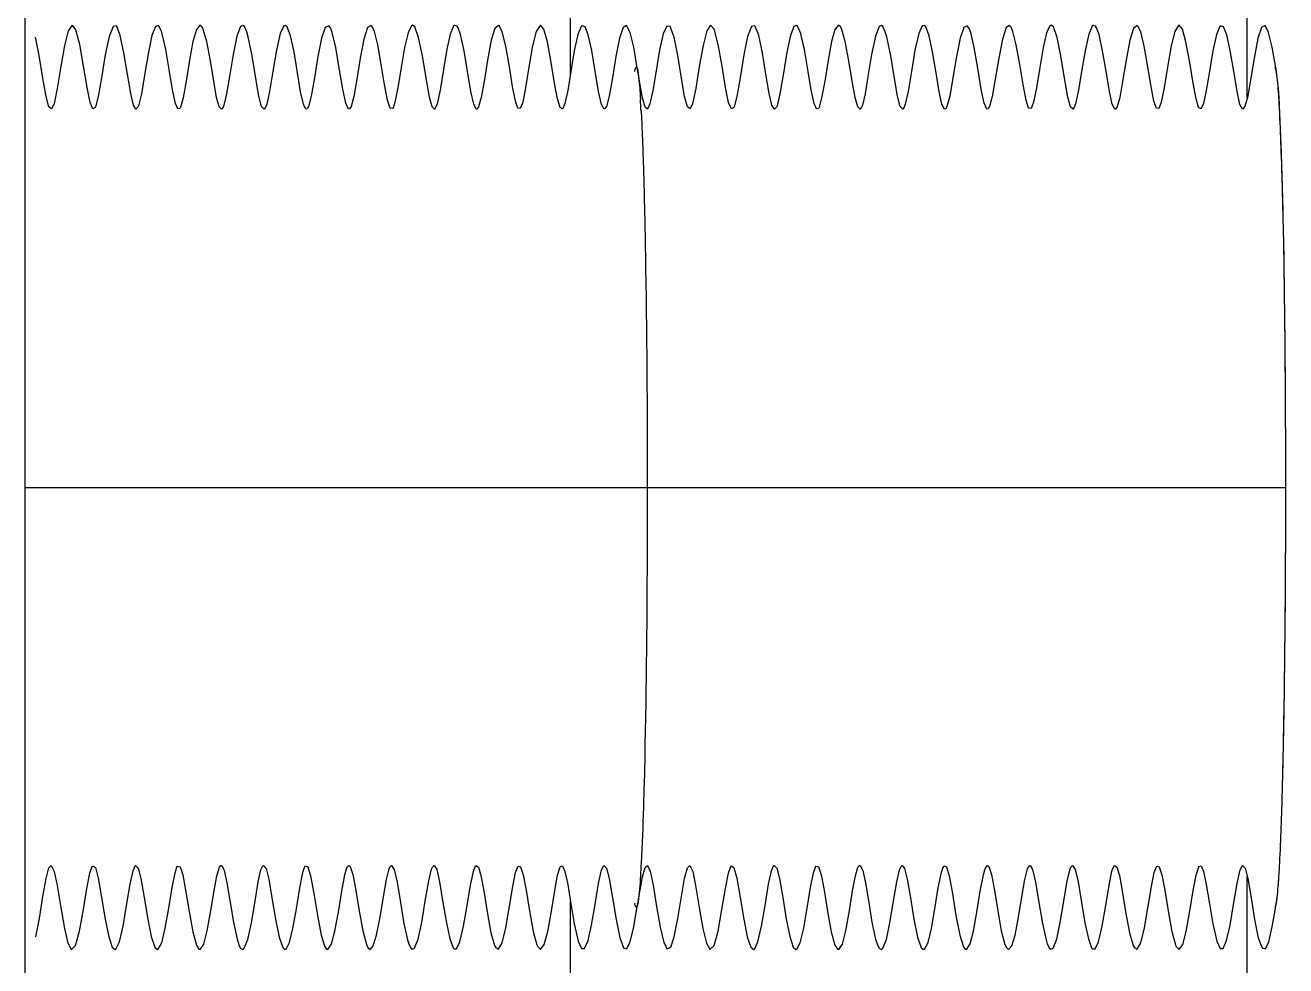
# Model space of a CAD drawing. Header units: millimetres. Extents: x 32496 to 166256, y 3504 to 23939.
# Drawn here: x 46400.2 to 46475.2, y 21593.4 to 21649.4 of the extents above; entities that cross this region are included whole.
import ezdxf

# ---------------------------------------------------------------- set-up
doc = ezdxf.new("R2010")
doc.units = ezdxf.units.MM
doc.layers.add('变压器模型_1__0', color=7, linetype='Continuous')

msp = doc.modelspace()

# ---------------------------------------------------------------- linework, layer by layer
at = {"layer": '变压器模型_1__0', "color": 6, "linetype": 'Continuous'}
for p, q in [((46400.22, 21564.388), (46400.22, 21679.388)), ((46432.64, 21664.888), (46432.64, 21646.397)), ((46472.922, 21645.073), (46472.922, 21654.082)), ((46405.443, 21649.316), (46405.209, 21648.714)), ((46405.624, 21649.351), (46405.443, 21649.316)), ((46407.966, 21649.306), (46407.757, 21648.772)), ((46408.12, 21649.375), (46407.966, 21649.306)), ((46410.407, 21649.133), (46410.202, 21648.409)), ((46413.031, 21649.305), (46412.81, 21648.729)), ((46413.174, 21649.379), (46413.031, 21649.305)), ((46413.262, 21649.306), (46413.174, 21649.379)), ((46413.401, 21649.001), (46413.262, 21649.306)), ((46413.489, 21648.701), (46413.401, 21649.001)), ((46415.805, 21649.289), (46415.714, 21649.376)), ((46418.484, 21648.947), (46418.376, 21649.223)), ((46420.589, 21649.243), (46420.366, 21648.561)), ((46420.992, 21649.02), (46420.881, 21649.272)), ((46423.4, 21649.291), (46423.265, 21649.384)), ((46426.115, 21648.836), (46425.968, 21649.234)), ((46426.328, 21647.872), (46426.115, 21648.836)), ((46428.162, 21649.194), (46427.947, 21648.488)), ((46428.596, 21649), (46428.432, 21649.335)), ((46428.809, 21648.138), (46428.596, 21649)), ((46431.072, 21649.151), (46430.881, 21649.383)), ((46431.288, 21648.397), (46431.072, 21649.151)), ((46433.323, 21649.343), (46433.099, 21648.835)), ((46433.528, 21649.297), (46433.323, 21649.343)), ((46433.716, 21648.823), (46433.528, 21649.297)), ((46436.001, 21649.361), (46435.787, 21649.25)), ((46436.207, 21648.961), (46436.001, 21649.361)), ((46438.382, 21649.339), (46438.172, 21648.865)), ((46438.589, 21649.302), (46438.382, 21649.339)), ((46438.82, 21648.675), (46438.589, 21649.302)), ((46443.43, 21649.316), (46443.196, 21648.714)), ((46443.611, 21649.351), (46443.43, 21649.316)), ((46445.953, 21649.306), (46445.744, 21648.772)), ((46446.107, 21649.375), (46445.953, 21649.306)), ((46448.394, 21649.133), (46448.189, 21648.409)), ((46451.018, 21649.305), (46450.797, 21648.729)), ((46451.161, 21649.379), (46451.018, 21649.305)), ((46451.249, 21649.306), (46451.161, 21649.379)), ((46451.388, 21649.001), (46451.249, 21649.306)), ((46451.476, 21648.701), (46451.388, 21649.001)), ((46453.792, 21649.289), (46453.701, 21649.376)), ((46456.471, 21648.947), (46456.363, 21649.223)), ((46458.576, 21649.243), (46458.353, 21648.561)), ((46458.979, 21649.02), (46458.868, 21649.272)), ((46461.387, 21649.291), (46461.252, 21649.384)), ((46464.102, 21648.836), (46463.955, 21649.234)), ((46464.315, 21647.872), (46464.102, 21648.836)), ((46466.149, 21649.194), (46465.934, 21648.488)), ((46466.583, 21649), (46466.419, 21649.335)), ((46466.796, 21648.138), (46466.583, 21649)), ((46469.059, 21649.151), (46468.867, 21649.383)), ((46469.275, 21648.397), (46469.059, 21649.151)), ((46471.31, 21649.343), (46471.086, 21648.835)), ((46471.515, 21649.297), (46471.31, 21649.343)), ((46471.703, 21648.823), (46471.515, 21649.297)), ((46474.194, 21648.961), (46473.988, 21649.361)), ((46421.772, 21644.926), (46421.594, 21645.865)), ((46459.759, 21644.926), (46459.581, 21645.865)), ((46402.123, 21645.617), (46401.933, 21644.715)), ((46404.078, 21644.79), (46403.897, 21645.686)), ((46409.16, 21644.731), (46408.986, 21645.547)), ((46437.558, 21645.505), (46437.386, 21644.709)), ((46440.11, 21645.617), (46439.92, 21644.715)), ((46442.065, 21644.79), (46441.884, 21645.686)), ((46447.147, 21644.731), (46446.973, 21645.547)), ((46412.037, 21644.631), (46411.987, 21644.501)), ((46414.588, 21644.69), (46414.523, 21644.512)), ((46417.069, 21644.541), (46416.997, 21644.414)), ((46419.608, 21644.555), (46419.521, 21644.407)), ((46422.218, 21644.809), (46422.126, 21644.522)), ((46424.725, 21644.715), (46424.618, 21644.447)), ((46427.196, 21644.533), (46427.088, 21644.388)), ((46429.817, 21644.813), (46429.694, 21644.463)), ((46432.038, 21644.49), (46431.885, 21644.998)), ((46432.327, 21644.729), (46432.199, 21644.422)), ((46434.658, 21644.389), (46434.501, 21644.674)), ((46434.799, 21644.547), (46434.658, 21644.389)), ((46450.024, 21644.631), (46449.974, 21644.501)), ((46452.575, 21644.69), (46452.51, 21644.512)), ((46455.056, 21644.541), (46454.984, 21644.414)), ((46457.595, 21644.555), (46457.508, 21644.407)), ((46460.205, 21644.809), (46460.113, 21644.522)), ((46462.712, 21644.715), (46462.605, 21644.447)), ((46465.183, 21644.533), (46465.075, 21644.388)), ((46467.804, 21644.813), (46467.681, 21644.463)), ((46470.314, 21644.729), (46470.186, 21644.422)), ((46472.786, 21644.547), (46472.645, 21644.389)), ((46401.627, 21599.239), (46401.773, 21599.385)), ((46404.063, 21598.928), (46404.203, 21599.327)), ((46406.634, 21599.068), (46406.758, 21599.357)), ((46411.775, 21599.282), (46411.867, 21599.387)), ((46414.247, 21599.122), (46414.339, 21599.335)), ((46419.312, 21599.119), (46419.399, 21599.329)), ((46419.399, 21599.329), (46419.473, 21599.389)), ((46421.867, 21599.19), (46421.926, 21599.319)), ((46437.095, 21599.27), (46437.24, 21599.378)), ((46437.24, 21599.378), (46437.394, 21599.04)), ((46439.614, 21599.239), (46439.76, 21599.385)), ((46439.76, 21599.385), (46439.932, 21599.019)), ((46442.05, 21598.928), (46442.19, 21599.327)), ((46444.621, 21599.068), (46444.745, 21599.357)), ((46449.762, 21599.282), (46449.854, 21599.387)), ((46452.234, 21599.122), (46452.326, 21599.335)), ((46457.299, 21599.119), (46457.386, 21599.329)), ((46457.386, 21599.329), (46457.46, 21599.389)), ((46459.854, 21599.19), (46459.913, 21599.319)), ((46404.567, 21598.636), (46404.767, 21597.481)), ((46409.136, 21598.956), (46409.244, 21599.284)), ((46409.588, 21598.835), (46409.763, 21597.908)), ((46416.735, 21598.964), (46416.817, 21599.229)), ((46419.235, 21598.828), (46419.312, 21599.119)), ((46424.698, 21599.149), (46424.869, 21598.416)), ((46429.848, 21598.837), (46430.021, 21597.917)), ((46432.331, 21599.031), (46432.496, 21598.25)), ((46434.326, 21598.311), (46434.51, 21599.133)), ((46437.394, 21599.04), (46437.569, 21598.21)), ((46442.553, 21598.636), (46442.754, 21597.481)), ((46447.123, 21598.956), (46447.231, 21599.284)), ((46447.575, 21598.835), (46447.75, 21597.908)), ((46454.722, 21598.964), (46454.804, 21599.229)), ((46457.222, 21598.828), (46457.299, 21599.119)), ((46462.685, 21599.149), (46462.856, 21598.416)), ((46467.835, 21598.837), (46468.008, 21597.917)), ((46470.318, 21599.031), (46470.483, 21598.25)), ((46472.313, 21598.311), (46472.497, 21599.133)), ((46472.922, 21589.694), (46472.922, 21598.718)), ((46432.64, 21597.219), (46432.64, 21586.888)), ((46402.548, 21595.633), (46402.764, 21594.767)), ((46405.825, 21594.842), (46406.043, 21595.773)), ((46408.339, 21594.783), (46408.551, 21595.646)), ((46432.885, 21595.908), (46433.114, 21594.89)), ((46435.371, 21596.172), (46435.592, 21595.088)), ((46437.986, 21595.719), (46438.204, 21594.808)), ((46440.535, 21595.633), (46440.751, 21594.767)), ((46443.812, 21594.842), (46444.03, 21595.773)), ((46446.326, 21594.783), (46446.538, 21595.646)), ((46470.872, 21595.908), (46471.101, 21594.89)), ((46412.823, 21595), (46412.955, 21594.607)), ((46418.448, 21594.721), (46418.648, 21595.485)), ((46420.303, 21595.501), (46420.519, 21594.687)), ((46420.929, 21594.596), (46421.124, 21595.23)), ((46422.962, 21594.966), (46423.037, 21594.726)), ((46433.114, 21594.89), (46433.314, 21594.442)), ((46435.592, 21595.088), (46435.815, 21594.481)), ((46436.015, 21594.427), (46436.216, 21594.844)), ((46438.204, 21594.808), (46438.405, 21594.417)), ((46438.624, 21594.531), (46438.832, 21595.147)), ((46450.81, 21595), (46450.942, 21594.607)), ((46456.435, 21594.721), (46456.635, 21595.485)), ((46458.29, 21595.501), (46458.506, 21594.687)), ((46458.916, 21594.596), (46459.111, 21595.23)), ((46460.949, 21594.966), (46461.024, 21594.726)), ((46471.101, 21594.89), (46471.301, 21594.442)), ((46473.579, 21595.088), (46473.802, 21594.481)), ((46474.002, 21594.427), (46474.203, 21594.844)), ((46402.764, 21594.767), (46402.96, 21594.411)), ((46405.401, 21594.523), (46405.573, 21594.395)), ((46407.928, 21594.531), (46408.081, 21594.392)), ((46410.406, 21594.646), (46410.559, 21594.409)), ((46412.955, 21594.607), (46413.035, 21594.466)), ((46413.035, 21594.466), (46413.17, 21594.396)), ((46415.537, 21594.51), (46415.65, 21594.397)), ((46418.047, 21594.549), (46418.15, 21594.414)), ((46420.519, 21594.687), (46420.611, 21594.496)), ((46423.037, 21594.726), (46423.171, 21594.457)), ((46423.171, 21594.457), (46423.244, 21594.397)), ((46428.196, 21594.517), (46428.377, 21594.401)), ((46428.377, 21594.401), (46428.597, 21594.78)), ((46435.815, 21594.481), (46436.015, 21594.427)), ((46438.405, 21594.417), (46438.624, 21594.531)), ((46440.751, 21594.767), (46440.947, 21594.411)), ((46443.388, 21594.523), (46443.56, 21594.395)), ((46445.915, 21594.531), (46446.068, 21594.392)), ((46448.393, 21594.646), (46448.546, 21594.409)), ((46450.942, 21594.607), (46451.022, 21594.466)), ((46451.022, 21594.466), (46451.157, 21594.396)), ((46453.524, 21594.51), (46453.637, 21594.397)), ((46456.034, 21594.549), (46456.137, 21594.414)), ((46458.506, 21594.687), (46458.598, 21594.496)), ((46461.024, 21594.726), (46461.158, 21594.457)), ((46461.158, 21594.457), (46461.231, 21594.397)), ((46466.183, 21594.517), (46466.364, 21594.401)), ((46466.364, 21594.401), (46466.584, 21594.78)), ((46473.802, 21594.481), (46474.002, 21594.427))]:
    msp.add_line(p, q, dxfattribs=at)
at = {"layer": '变压器模型_1__0', "color": 9, "linetype": 'Continuous'}
for p, q in [((46436.677, 21646.557), (46436.678, 21646.554)), ((46400.22, 21621.888), (46475.213, 21621.888)), ((46436.678, 21597.222), (46436.677, 21597.219))]:
    msp.add_line(p, q, dxfattribs=at)
at = {"layer": '变压器模型_1__0', "color": 6, "linetype": 'Continuous'}
for points in [[(46402.78, 21649.054), (46402.557, 21648.187), (46402.337, 21646.933), (46402.123, 21645.617)], [(46403.21, 21649.161), (46403.006, 21649.384), (46402.78, 21649.054)], [(46403.465, 21648.238), (46403.237, 21649.094), (46403.21, 21649.161)], [(46405.835, 21648.904), (46405.663, 21649.307), (46405.624, 21649.351)], [(46406.494, 21645.327), (46406.302, 21646.467), (46406.091, 21647.746), (46405.874, 21648.766), (46405.835, 21648.904)], [(46408.324, 21649.037), (46408.17, 21649.337), (46408.12, 21649.375)], [(46408.585, 21647.952), (46408.376, 21648.876), (46408.324, 21649.037)], [(46410.751, 21649.271), (46410.609, 21649.384), (46410.407, 21649.133)], [(46411.022, 21648.424), (46410.816, 21649.141), (46410.751, 21649.271)], [(46415.388, 21648.891), (46415.166, 21647.91), (46414.95, 21646.624), (46414.754, 21645.443), (46414.588, 21644.69)], [(46415.714, 21649.376), (46415.6, 21649.348), (46415.388, 21648.891)], [(46416.607, 21645.418), (46416.417, 21646.56), (46416.211, 21647.801), (46416.006, 21648.762), (46415.805, 21649.289)], [(46418.376, 21649.223), (46418.275, 21649.36), (46418.063, 21649.256), (46417.848, 21648.623)], [(46419.109, 21645.588), (46418.905, 21646.836), (46418.695, 21648.058), (46418.484, 21648.947)], [(46420.881, 21649.272), (46420.799, 21649.365), (46420.589, 21649.243)], [(46421.594, 21645.865), (46421.402, 21647.058), (46421.194, 21648.223), (46420.992, 21649.02)], [(46422.998, 21648.931), (46422.794, 21648.069), (46422.586, 21646.87), (46422.39, 21645.661), (46422.218, 21644.809)], [(46423.265, 21649.384), (46423.194, 21649.345), (46422.998, 21648.931)], [(46423.849, 21647.569), (46423.627, 21648.666), (46423.4, 21649.291)], [(46425.509, 21648.86), (46425.304, 21647.953), (46425.101, 21646.759), (46424.899, 21645.527), (46424.725, 21644.715)], [(46425.765, 21649.371), (46425.706, 21649.321), (46425.509, 21648.86)], [(46425.968, 21649.234), (46425.91, 21649.323), (46425.765, 21649.371)], [(46428.432, 21649.335), (46428.385, 21649.372), (46428.162, 21649.194)], [(46430.625, 21649.023), (46430.409, 21648.159), (46430.187, 21646.887), (46429.987, 21645.659), (46429.817, 21644.813)], [(46430.881, 21649.383), (46430.846, 21649.379), (46430.625, 21649.023)], [(46433.099, 21648.835), (46432.885, 21647.865), (46432.679, 21646.636), (46432.492, 21645.5), (46432.327, 21644.729)], [(46434.501, 21644.674), (46434.331, 21645.434), (46434.13, 21646.647), (46433.922, 21647.889), (46433.716, 21648.823)], [(46435.787, 21649.25), (46435.572, 21648.611), (46435.356, 21647.516), (46435.151, 21646.252), (46434.96, 21645.161), (46434.799, 21644.547)], [(46436.677, 21646.557), (46436.629, 21646.86), (46436.419, 21648.077), (46436.207, 21648.961)], [(46438.172, 21648.865), (46437.959, 21647.915), (46437.751, 21646.682), (46437.558, 21645.505)], [(46440.767, 21649.054), (46440.544, 21648.187), (46440.324, 21646.933), (46440.11, 21645.617)], [(46441.197, 21649.161), (46440.993, 21649.384), (46440.767, 21649.054)], [(46441.452, 21648.238), (46441.224, 21649.094), (46441.197, 21649.161)], [(46443.822, 21648.904), (46443.65, 21649.307), (46443.611, 21649.351)], [(46444.481, 21645.327), (46444.289, 21646.467), (46444.078, 21647.746), (46443.861, 21648.766), (46443.822, 21648.904)], [(46446.311, 21649.037), (46446.157, 21649.337), (46446.107, 21649.375)], [(46446.572, 21647.952), (46446.363, 21648.876), (46446.311, 21649.037)], [(46448.738, 21649.271), (46448.596, 21649.384), (46448.394, 21649.133)], [(46449.009, 21648.424), (46448.803, 21649.141), (46448.738, 21649.271)], [(46453.375, 21648.891), (46453.153, 21647.91), (46452.937, 21646.624), (46452.741, 21645.443), (46452.575, 21644.69)], [(46453.701, 21649.376), (46453.587, 21649.348), (46453.375, 21648.891)], [(46454.594, 21645.418), (46454.404, 21646.56), (46454.198, 21647.801), (46453.993, 21648.762), (46453.792, 21649.289)], [(46456.363, 21649.223), (46456.262, 21649.36), (46456.05, 21649.256), (46455.835, 21648.623)], [(46457.096, 21645.588), (46456.892, 21646.836), (46456.682, 21648.058), (46456.471, 21648.947)], [(46458.868, 21649.272), (46458.786, 21649.365), (46458.576, 21649.243)], [(46459.581, 21645.865), (46459.389, 21647.058), (46459.181, 21648.223), (46458.979, 21649.02)], [(46460.984, 21648.931), (46460.781, 21648.069), (46460.573, 21646.87), (46460.377, 21645.661), (46460.205, 21644.809)], [(46461.252, 21649.384), (46461.181, 21649.345), (46460.984, 21648.931)], [(46461.836, 21647.569), (46461.614, 21648.666), (46461.387, 21649.291)], [(46463.496, 21648.86), (46463.291, 21647.953), (46463.088, 21646.759), (46462.886, 21645.527), (46462.712, 21644.715)], [(46463.752, 21649.371), (46463.693, 21649.321), (46463.496, 21648.86)], [(46463.955, 21649.234), (46463.897, 21649.323), (46463.752, 21649.371)], [(46466.419, 21649.335), (46466.372, 21649.372), (46466.149, 21649.194)], [(46468.612, 21649.023), (46468.396, 21648.159), (46468.174, 21646.887), (46467.974, 21645.659), (46467.804, 21644.813)], [(46468.867, 21649.383), (46468.833, 21649.379), (46468.612, 21649.023)], [(46471.086, 21648.835), (46470.872, 21647.865), (46470.666, 21646.636), (46470.479, 21645.5), (46470.314, 21644.729)], [(46472.645, 21644.389), (46472.488, 21644.674), (46472.318, 21645.434), (46472.117, 21646.647), (46471.909, 21647.889), (46471.703, 21648.823)], [(46473.988, 21649.361), (46473.774, 21649.25), (46473.559, 21648.611)], [(46474.665, 21646.555), (46474.616, 21646.86), (46474.406, 21648.077), (46474.194, 21648.961)], [(46401.464, 21645.149), (46401.275, 21646.231), (46401.055, 21647.576), (46400.833, 21648.675)], [(46403.897, 21645.686), (46403.693, 21646.945), (46403.465, 21648.238)], [(46405.209, 21648.714), (46404.985, 21647.624), (46404.761, 21646.254), (46404.568, 21645.147), (46404.405, 21644.536), (46404.381, 21644.483)], [(46407.757, 21648.772), (46407.547, 21647.791), (46407.337, 21646.532), (46407.131, 21645.306), (46406.96, 21644.595), (46406.926, 21644.51)], [(46410.202, 21648.409), (46409.997, 21647.317), (46409.794, 21646.056), (46409.614, 21645.06), (46409.46, 21644.514), (46409.417, 21644.437)], [(46411.606, 21645.091), (46411.433, 21646.056), (46411.24, 21647.258), (46411.022, 21648.424)], [(46412.81, 21648.729), (46412.585, 21647.641), (46412.37, 21646.329), (46412.195, 21645.299), (46412.037, 21644.631)], [(46414.124, 21645.162), (46413.938, 21646.226), (46413.72, 21647.567), (46413.489, 21648.701)], [(46417.848, 21648.623), (46417.629, 21647.522), (46417.423, 21646.253), (46417.232, 21645.156), (46417.069, 21644.541)], [(46420.366, 21648.561), (46420.146, 21647.43), (46419.944, 21646.18), (46419.763, 21645.152), (46419.608, 21644.555)], [(46427.947, 21648.488), (46427.723, 21647.311), (46427.518, 21646.038), (46427.347, 21645.084), (46427.196, 21644.533)], [(46429.213, 21645.737), (46429.024, 21646.907), (46428.809, 21648.138)], [(46431.885, 21644.998), (46431.712, 21645.935), (46431.513, 21647.174), (46431.288, 21648.397)], [(46439.451, 21645.149), (46439.262, 21646.231), (46439.042, 21647.576), (46438.82, 21648.675)], [(46441.884, 21645.686), (46441.68, 21646.945), (46441.452, 21648.238)], [(46443.196, 21648.714), (46442.972, 21647.624), (46442.748, 21646.254), (46442.555, 21645.147), (46442.392, 21644.536), (46442.368, 21644.483)], [(46445.744, 21648.772), (46445.534, 21647.791), (46445.324, 21646.532), (46445.118, 21645.306), (46444.947, 21644.595), (46444.913, 21644.51)], [(46448.189, 21648.409), (46447.984, 21647.317), (46447.781, 21646.056), (46447.601, 21645.06), (46447.447, 21644.514), (46447.404, 21644.437)], [(46449.593, 21645.091), (46449.42, 21646.056), (46449.227, 21647.258), (46449.009, 21648.424)], [(46450.797, 21648.729), (46450.572, 21647.641), (46450.357, 21646.329), (46450.182, 21645.299), (46450.024, 21644.631)], [(46452.111, 21645.162), (46451.925, 21646.226), (46451.707, 21647.567), (46451.476, 21648.701)], [(46455.835, 21648.623), (46455.616, 21647.522), (46455.41, 21646.253), (46455.219, 21645.156), (46455.056, 21644.541)], [(46458.353, 21648.561), (46458.133, 21647.43), (46457.931, 21646.18), (46457.75, 21645.152), (46457.595, 21644.555)], [(46465.934, 21648.488), (46465.71, 21647.311), (46465.505, 21646.038), (46465.334, 21645.084), (46465.183, 21644.533)], [(46467.2, 21645.737), (46467.011, 21646.907), (46466.796, 21648.138)], [(46470.186, 21644.422), (46470.169, 21644.404), (46470.025, 21644.49), (46469.872, 21644.998), (46469.699, 21645.935), (46469.5, 21647.174), (46469.275, 21648.397)], [(46473.559, 21648.611), (46473.343, 21647.516), (46473.138, 21646.252), (46472.947, 21645.161), (46472.786, 21644.547)], [(46408.986, 21645.547), (46408.79, 21646.744), (46408.585, 21647.952)], [(46424.263, 21645.113), (46424.066, 21646.237), (46423.849, 21647.569)], [(46426.732, 21645.447), (46426.533, 21646.646), (46426.328, 21647.872)], [(46446.973, 21645.547), (46446.777, 21646.744), (46446.572, 21647.952)], [(46462.25, 21645.113), (46462.053, 21646.237), (46461.836, 21647.569)], [(46464.719, 21645.447), (46464.52, 21646.646), (46464.315, 21647.872)], [(46436.937, 21645.061), (46436.737, 21646.182), (46436.678, 21646.554)], [(46401.933, 21644.715), (46401.79, 21644.402), (46401.629, 21644.532), (46401.464, 21645.149)], [(46406.926, 21644.51), (46406.808, 21644.386), (46406.656, 21644.636), (46406.494, 21645.327)], [(46411.987, 21644.501), (46411.897, 21644.391), (46411.759, 21644.532), (46411.606, 21645.091)], [(46414.523, 21644.512), (46414.435, 21644.391), (46414.285, 21644.55), (46414.124, 21645.162)], [(46416.997, 21644.414), (46416.921, 21644.393), (46416.771, 21644.681), (46416.607, 21645.418)], [(46419.521, 21644.407), (46419.447, 21644.396), (46419.286, 21644.746), (46419.109, 21645.588)], [(46424.618, 21644.447), (46424.57, 21644.395), (46424.423, 21644.528), (46424.263, 21645.113)], [(46427.088, 21644.388), (46427.051, 21644.391), (46426.9, 21644.687), (46426.732, 21645.447)], [(46429.694, 21644.463), (46429.667, 21644.423), (46429.528, 21644.45), (46429.383, 21644.869), (46429.213, 21645.737)], [(46437.386, 21644.709), (46437.242, 21644.4), (46437.096, 21644.504), (46436.937, 21645.061)], [(46439.92, 21644.715), (46439.777, 21644.402), (46439.616, 21644.532), (46439.451, 21645.149)], [(46444.913, 21644.51), (46444.794, 21644.386), (46444.643, 21644.636), (46444.481, 21645.327)], [(46449.974, 21644.501), (46449.884, 21644.391), (46449.746, 21644.532), (46449.593, 21645.091)], [(46452.51, 21644.512), (46452.422, 21644.391), (46452.272, 21644.55), (46452.111, 21645.162)], [(46454.984, 21644.414), (46454.908, 21644.393), (46454.758, 21644.681), (46454.594, 21645.418)], [(46457.508, 21644.407), (46457.434, 21644.396), (46457.273, 21644.746), (46457.096, 21645.588)], [(46462.605, 21644.447), (46462.557, 21644.395), (46462.41, 21644.528), (46462.25, 21645.113)], [(46465.075, 21644.388), (46465.038, 21644.391), (46464.887, 21644.687), (46464.719, 21645.447)], [(46467.681, 21644.463), (46467.654, 21644.423), (46467.515, 21644.45), (46467.37, 21644.869), (46467.2, 21645.737)], [(46404.381, 21644.483), (46404.243, 21644.402), (46404.078, 21644.79)], [(46409.417, 21644.437), (46409.307, 21644.404), (46409.16, 21644.731)], [(46422.126, 21644.522), (46422.071, 21644.424), (46421.925, 21644.458), (46421.772, 21644.926)], [(46432.199, 21644.422), (46432.182, 21644.404), (46432.038, 21644.49)], [(46442.368, 21644.483), (46442.23, 21644.402), (46442.065, 21644.79)], [(46447.404, 21644.437), (46447.294, 21644.404), (46447.147, 21644.731)], [(46460.113, 21644.522), (46460.058, 21644.424), (46459.912, 21644.458), (46459.759, 21644.926)], [(46401.773, 21599.385), (46401.945, 21599.019), (46402.118, 21598.187), (46402.331, 21596.879), (46402.548, 21595.633)], [(46404.203, 21599.327), (46404.227, 21599.359), (46404.396, 21599.261), (46404.567, 21598.636)], [(46406.758, 21599.357), (46406.791, 21599.384), (46406.941, 21599.231), (46407.105, 21598.607), (46407.3, 21597.476)], [(46409.244, 21599.284), (46409.284, 21599.35), (46409.436, 21599.31), (46409.588, 21598.835)], [(46411.867, 21599.387), (46411.916, 21599.375), (46412.057, 21599.082), (46412.217, 21598.359)], [(46414.339, 21599.335), (46414.402, 21599.389), (46414.55, 21599.2), (46414.711, 21598.565)], [(46416.817, 21599.229), (46416.889, 21599.357), (46417.039, 21599.301), (46417.2, 21598.772), (46417.393, 21597.711)], [(46419.473, 21599.389), (46419.561, 21599.319), (46419.716, 21598.844)], [(46421.926, 21599.319), (46422.015, 21599.389), (46422.166, 21599.147), (46422.339, 21598.401)], [(46423.597, 21594.995), (46423.812, 21595.998), (46424.022, 21597.261), (46424.225, 21598.467), (46424.392, 21599.166), (46424.442, 21599.289)], [(46424.442, 21599.289), (46424.542, 21599.39), (46424.698, 21599.149)], [(46426.924, 21599.164), (46427.035, 21599.375), (46427.179, 21599.281), (46427.328, 21598.78)], [(46429.428, 21599.077), (46429.548, 21599.354), (46429.693, 21599.315), (46429.848, 21598.837)], [(46431.093, 21594.678), (46431.305, 21595.458), (46431.524, 21596.666), (46431.72, 21597.889), (46431.892, 21598.807), (46432.043, 21599.297), (46432.062, 21599.329)], [(46432.062, 21599.329), (46432.187, 21599.368), (46432.331, 21599.031)], [(46434.51, 21599.133), (46434.652, 21599.385), (46434.801, 21599.226), (46434.962, 21598.605)], [(46442.19, 21599.327), (46442.214, 21599.359), (46442.383, 21599.261), (46442.553, 21598.636)], [(46444.745, 21599.357), (46444.778, 21599.384), (46444.928, 21599.231), (46445.092, 21598.607), (46445.287, 21597.476)], [(46447.231, 21599.284), (46447.271, 21599.35), (46447.423, 21599.31), (46447.575, 21598.835)], [(46449.854, 21599.387), (46449.902, 21599.375), (46450.044, 21599.082), (46450.204, 21598.359)], [(46452.326, 21599.335), (46452.389, 21599.389), (46452.537, 21599.2), (46452.698, 21598.565)], [(46454.804, 21599.229), (46454.876, 21599.357), (46455.026, 21599.301), (46455.187, 21598.772), (46455.379, 21597.711)], [(46457.46, 21599.389), (46457.548, 21599.319), (46457.703, 21598.844)], [(46459.913, 21599.319), (46460.002, 21599.389), (46460.153, 21599.147), (46460.326, 21598.401)], [(46461.584, 21594.995), (46461.799, 21595.998), (46462.009, 21597.261), (46462.212, 21598.467), (46462.379, 21599.166), (46462.429, 21599.289)], [(46462.429, 21599.289), (46462.529, 21599.39), (46462.685, 21599.149)], [(46464.911, 21599.164), (46465.022, 21599.375), (46465.166, 21599.281), (46465.315, 21598.78)], [(46467.415, 21599.077), (46467.535, 21599.354), (46467.68, 21599.315), (46467.835, 21598.837)], [(46469.08, 21594.678), (46469.292, 21595.458), (46469.51, 21596.666), (46469.707, 21597.889), (46469.879, 21598.807), (46470.03, 21599.297), (46470.049, 21599.329)], [(46470.049, 21599.329), (46470.174, 21599.368), (46470.318, 21599.031)], [(46472.497, 21599.133), (46472.639, 21599.385), (46472.787, 21599.226), (46472.949, 21598.605)], [(46400.845, 21595.147), (46401.062, 21596.236), (46401.273, 21597.533), (46401.462, 21598.62), (46401.627, 21599.239)], [(46403.217, 21594.632), (46403.453, 21595.482), (46403.683, 21596.767), (46403.885, 21598.018), (46404.063, 21598.928)], [(46406.043, 21595.773), (46406.254, 21597.01), (46406.461, 21598.271), (46406.634, 21599.068)], [(46408.551, 21595.646), (46408.762, 21596.855), (46408.959, 21598.07), (46409.136, 21598.956)], [(46411.053, 21595.497), (46411.27, 21596.706), (46411.459, 21597.879), (46411.626, 21598.777), (46411.775, 21599.282)], [(46413.466, 21594.988), (46413.676, 21595.964), (46413.892, 21597.26), (46414.084, 21598.407), (46414.247, 21599.122)], [(46414.711, 21598.565), (46414.9, 21597.462), (46415.107, 21596.195), (46415.324, 21595.122), (46415.537, 21594.51)], [(46415.943, 21594.801), (46416.146, 21595.631), (46416.35, 21596.799), (46416.555, 21598.064), (46416.735, 21598.964)], [(46418.648, 21595.485), (46418.851, 21596.605), (46419.051, 21597.849), (46419.235, 21598.828)], [(46419.716, 21598.844), (46419.895, 21597.896), (46420.089, 21596.688), (46420.303, 21595.501)], [(46421.124, 21595.23), (46421.333, 21596.301), (46421.53, 21597.514), (46421.708, 21598.548), (46421.867, 21599.19)], [(46426.086, 21594.842), (46426.303, 21595.773), (46426.513, 21597.001), (46426.711, 21598.217), (46426.882, 21599.03), (46426.924, 21599.164)], [(46427.328, 21598.78), (46427.496, 21597.872), (46427.696, 21596.632), (46427.925, 21595.383)], [(46428.597, 21594.78), (46428.817, 21595.679), (46429.039, 21596.962), (46429.228, 21598.127), (46429.397, 21598.965), (46429.428, 21599.077)], [(46434.962, 21598.605), (46435.16, 21597.465), (46435.371, 21596.172)], [(46436.678, 21597.222), (46436.737, 21597.591), (46436.936, 21598.709), (46437.095, 21599.27)], [(46438.832, 21595.147), (46439.049, 21596.236), (46439.26, 21597.533), (46439.449, 21598.62), (46439.614, 21599.239)], [(46439.932, 21599.019), (46440.105, 21598.187), (46440.318, 21596.879), (46440.535, 21595.633)], [(46441.204, 21594.632), (46441.44, 21595.482), (46441.67, 21596.767), (46441.872, 21598.018), (46442.05, 21598.928)], [(46444.03, 21595.773), (46444.241, 21597.01), (46444.448, 21598.271), (46444.621, 21599.068)], [(46446.538, 21595.646), (46446.749, 21596.855), (46446.946, 21598.07), (46447.123, 21598.956)], [(46449.04, 21595.497), (46449.257, 21596.706), (46449.446, 21597.879), (46449.613, 21598.777), (46449.762, 21599.282)], [(46451.452, 21594.988), (46451.663, 21595.964), (46451.879, 21597.26), (46452.071, 21598.407), (46452.234, 21599.122)], [(46452.698, 21598.565), (46452.887, 21597.462), (46453.094, 21596.195), (46453.311, 21595.122), (46453.524, 21594.51)], [(46453.93, 21594.801), (46454.133, 21595.631), (46454.337, 21596.799), (46454.542, 21598.064), (46454.722, 21598.964)], [(46456.635, 21595.485), (46456.838, 21596.605), (46457.038, 21597.849), (46457.222, 21598.828)], [(46457.703, 21598.844), (46457.882, 21597.896), (46458.076, 21596.688), (46458.29, 21595.501)], [(46459.111, 21595.23), (46459.32, 21596.301), (46459.516, 21597.514), (46459.695, 21598.548), (46459.854, 21599.19)], [(46464.072, 21594.842), (46464.29, 21595.773), (46464.5, 21597.001), (46464.698, 21598.217), (46464.869, 21599.03), (46464.911, 21599.164)], [(46465.315, 21598.78), (46465.483, 21597.872), (46465.683, 21596.632), (46465.912, 21595.383)], [(46466.584, 21594.78), (46466.804, 21595.679), (46467.026, 21596.962), (46467.215, 21598.127), (46467.384, 21598.965), (46467.415, 21599.077)], [(46472.949, 21598.605), (46473.147, 21597.465), (46473.358, 21596.172), (46473.579, 21595.088)], [(46409.763, 21597.908), (46409.966, 21596.65), (46410.187, 21595.437), (46410.406, 21594.646)], [(46412.217, 21598.359), (46412.394, 21597.297), (46412.605, 21596.02), (46412.823, 21595)], [(46422.339, 21598.401), (46422.541, 21597.189), (46422.75, 21595.941), (46422.962, 21594.966)], [(46424.869, 21598.416), (46425.074, 21597.188), (46425.275, 21595.978), (46425.48, 21595.02)], [(46430.021, 21597.917), (46430.22, 21596.681), (46430.442, 21595.456), (46430.658, 21594.665), (46430.693, 21594.584)], [(46432.496, 21598.25), (46432.684, 21597.109), (46432.885, 21595.908)], [(46433.706, 21594.919), (46433.912, 21595.833), (46434.119, 21597.057), (46434.326, 21598.311)], [(46437.569, 21598.21), (46437.774, 21596.954), (46437.986, 21595.719)], [(46447.75, 21597.908), (46447.953, 21596.65), (46448.174, 21595.437), (46448.393, 21594.646)], [(46450.204, 21598.359), (46450.381, 21597.297), (46450.592, 21596.02), (46450.81, 21595)], [(46460.326, 21598.401), (46460.528, 21597.189), (46460.737, 21595.941), (46460.949, 21594.966)], [(46462.856, 21598.416), (46463.061, 21597.188), (46463.262, 21595.978), (46463.467, 21595.02)], [(46468.008, 21597.917), (46468.207, 21596.681), (46468.429, 21595.456), (46468.645, 21594.665), (46468.68, 21594.584)], [(46470.483, 21598.25), (46470.671, 21597.109), (46470.872, 21595.908)], [(46471.693, 21594.919), (46471.899, 21595.833), (46472.106, 21597.057), (46472.313, 21598.311)], [(46404.767, 21597.481), (46404.977, 21596.2), (46405.189, 21595.141), (46405.401, 21594.523)], [(46407.3, 21597.476), (46407.509, 21596.196), (46407.719, 21595.154), (46407.928, 21594.531)], [(46417.393, 21597.711), (46417.604, 21596.401), (46417.827, 21595.244), (46418.047, 21594.549)], [(46436.216, 21594.844), (46436.425, 21595.73), (46436.632, 21596.936), (46436.677, 21597.219)], [(46442.754, 21597.481), (46442.964, 21596.2), (46443.176, 21595.141), (46443.388, 21594.523)], [(46445.287, 21597.476), (46445.496, 21596.196), (46445.705, 21595.154), (46445.915, 21594.531)], [(46455.379, 21597.711), (46455.591, 21596.401), (46455.814, 21595.244), (46456.034, 21594.549)], [(46474.203, 21594.844), (46474.412, 21595.73), (46474.619, 21596.936), (46474.665, 21597.221)], [(46405.573, 21594.395), (46405.611, 21594.415), (46405.825, 21594.842)], [(46410.559, 21594.409), (46410.627, 21594.394), (46410.846, 21594.711), (46411.053, 21595.497)], [(46413.17, 21594.396), (46413.253, 21594.459), (46413.466, 21594.988)], [(46415.65, 21594.397), (46415.74, 21594.416), (46415.943, 21594.801)], [(46423.244, 21594.397), (46423.378, 21594.456), (46423.597, 21594.995)], [(46425.48, 21595.02), (46425.677, 21594.495), (46425.735, 21594.426)], [(46425.735, 21594.426), (46425.88, 21594.423), (46426.086, 21594.842)], [(46427.925, 21595.383), (46428.144, 21594.619), (46428.196, 21594.517)], [(46433.314, 21594.442), (46433.501, 21594.445), (46433.706, 21594.919)], [(46443.56, 21594.395), (46443.598, 21594.415), (46443.812, 21594.842)], [(46448.546, 21594.409), (46448.614, 21594.394), (46448.833, 21594.711), (46449.04, 21595.497)], [(46451.157, 21594.396), (46451.24, 21594.459), (46451.452, 21594.988)], [(46453.637, 21594.397), (46453.727, 21594.416), (46453.93, 21594.801)], [(46461.231, 21594.397), (46461.365, 21594.456), (46461.584, 21594.995)], [(46463.467, 21595.02), (46463.664, 21594.495), (46463.722, 21594.426)], [(46463.722, 21594.426), (46463.866, 21594.423), (46464.072, 21594.842)], [(46465.912, 21595.383), (46466.131, 21594.619), (46466.183, 21594.517)], [(46471.301, 21594.442), (46471.488, 21594.445), (46471.693, 21594.919)], [(46402.96, 21594.411), (46402.986, 21594.397), (46403.217, 21594.632)], [(46408.081, 21594.392), (46408.131, 21594.407), (46408.339, 21594.783)], [(46418.15, 21594.414), (46418.253, 21594.403), (46418.448, 21594.721)], [(46420.611, 21594.496), (46420.732, 21594.393), (46420.929, 21594.596)], [(46430.693, 21594.584), (46430.875, 21594.393), (46431.093, 21594.678)], [(46440.947, 21594.411), (46440.973, 21594.397), (46441.204, 21594.632)], [(46446.068, 21594.392), (46446.118, 21594.407), (46446.326, 21594.783)], [(46456.137, 21594.414), (46456.24, 21594.403), (46456.435, 21594.721)], [(46458.598, 21594.496), (46458.719, 21594.393), (46458.916, 21594.596)], [(46468.68, 21594.584), (46468.862, 21594.393), (46469.08, 21594.678)]]:
    msp.add_lwpolyline(points, dxfattribs=at)
at = {"layer": '变压器模型_1__0', "color": 9, "linetype": 'Continuous'}
msp.add_arc((46368.28, 21640.685), 68.676, 2.971, 3.59914, dxfattribs=at)
for points, knots in [([(46436.478, 21646.638), (46436.49, 21646.701), (46436.506, 21646.773), (46436.545, 21646.887), (46436.571, 21646.887)], [0, 0, 0, 0, 0.712511, 1, 1, 1, 1]), ([(46436.571, 21646.887), (46436.582, 21646.887), (46436.667, 21646.78), (46436.66, 21646.662), (46436.677, 21646.557)], [0, 0, 0, 0, 0.095506, 1, 1, 1, 1]), ([(46436.678, 21646.554), (46436.692, 21646.464), (46436.758, 21645.946), (46436.793, 21645.426), (46436.821, 21644.996)], [0, 0, 0, 0, 0.174934, 1, 1, 1, 1]), ([(46436.864, 21644.245), (46436.881, 21643.922), (46436.953, 21642.368), (46437.001, 21640.813), (46437.033, 21639.58)], [0, 0, 0, 0, 0.207409, 1, 1, 1, 1]), ([(46437.033, 21639.58), (46437.066, 21638.316), (46437.189, 21632.42), (46437.225, 21626.522), (46437.225, 21621.888)], [0, 0, 0, 0, 0.214308, 1, 1, 1, 1]), ([(46437.225, 21621.888), (46437.225, 21620.261), (46437.209, 21614.363), (46437.145, 21608.465), (46437.033, 21604.196)], [0, 0, 0, 0, 0.275912, 1, 1, 1, 1]), ([(46437.033, 21604.196), (46437.021, 21603.743), (46436.977, 21602.188), (46436.921, 21600.633), (46436.864, 21599.532)], [0, 0, 0, 0, 0.291187, 1, 1, 1, 1]), ([(46436.864, 21599.532), (46436.85, 21599.273), (46436.804, 21598.503), (46436.758, 21597.729), (46436.678, 21597.222)], [0, 0, 0, 0, 0.335376, 1, 1, 1, 1]), ([(46436.677, 21597.219), (46436.659, 21597.106), (46436.6, 21596.704), (46436.495, 21597.051), (46436.478, 21597.138)], [0, 0, 0, 0, 0.562728, 1, 1, 1, 1])]:
    msp.add_open_spline(points, degree=3, knots=knots, dxfattribs=at)
at = {"layer": '变压器模型_1__0', "color": 6, "linetype": 'Continuous'}
for points, knots in [([(46474.811, 21644.951), (46474.793, 21645.231), (46474.757, 21645.701), (46474.705, 21646.346), (46474.639, 21646.647), (46474.605, 21646.888), (46474.558, 21646.887)], [0, 0, 0, 0, 0.429094, 0.739407, 0.929145, 1, 1, 1, 1]), ([(46474.664, 21646.557), (46474.657, 21646.605), (46474.629, 21646.701), (46474.627, 21646.882), (46474.559, 21646.887)], [0, 0, 0, 0, 0.417032, 1, 1, 1, 1]), ([(46475.021, 21639.569), (46474.981, 21641.089), (46474.884, 21643.417), (46474.792, 21645.755), (46474.664, 21646.557)], [0, 0, 0, 0, 0.651921, 1, 1, 1, 1]), ([(46475.021, 21639.569), (46475.007, 21640.112), (46474.954, 21641.907), (46474.889, 21643.702), (46474.811, 21644.951)], [0, 0, 0, 0, 0.302944, 1, 1, 1, 1]), ([(46475.162, 21631.506), (46475.154, 21632.241), (46475.121, 21634.929), (46475.072, 21637.617), (46475.021, 21639.569)], [0, 0, 0, 0, 0.273633, 1, 1, 1, 1]), ([(46475.212, 21621.888), (46475.212, 21623.514), (46475.196, 21629.408), (46475.132, 21635.302), (46475.021, 21639.569)], [0, 0, 0, 0, 0.275868, 1, 1, 1, 1]), ([(46475.213, 21621.888), (46475.213, 21622.706), (46475.208, 21625.912), (46475.188, 21629.118), (46475.162, 21631.506)], [0, 0, 0, 0, 0.255172, 1, 1, 1, 1]), ([(46475.018, 21604.099), (46475.051, 21605.367), (46475.175, 21611.296), (46475.212, 21617.226), (46475.212, 21621.888)], [0, 0, 0, 0, 0.213781, 1, 1, 1, 1]), ([(46475.162, 21612.222), (46475.17, 21613.001), (46475.2, 21616.223), (46475.213, 21619.445), (46475.213, 21621.888)], [0, 0, 0, 0, 0.241827, 1, 1, 1, 1]), ([(46475.018, 21604.1), (46475.034, 21604.705), (46475.098, 21607.412), (46475.139, 21610.12), (46475.162, 21612.222)], [0, 0, 0, 0, 0.223604, 1, 1, 1, 1]), ([(46474.806, 21598.748), (46474.828, 21599.093), (46474.925, 21600.876), (46474.98, 21602.66), (46475.018, 21604.1)], [0, 0, 0, 0, 0.193493, 1, 1, 1, 1]), ([(46474.806, 21598.748), (46474.828, 21599.093), (46474.924, 21600.875), (46474.98, 21602.66), (46475.018, 21604.099)], [0, 0, 0, 0, 0.193409, 1, 1, 1, 1]), ([(46474.558, 21596.889), (46474.603, 21596.889), (46474.638, 21597.119), (46474.702, 21597.41), (46474.754, 21598.027), (46474.789, 21598.479), (46474.806, 21598.748)], [0, 0, 0, 0, 0.071303, 0.261022, 0.571127, 1, 1, 1, 1]), ([(46474.664, 21597.219), (46474.678, 21597.308), (46474.744, 21597.816), (46474.779, 21598.327), (46474.806, 21598.748)], [0, 0, 0, 0, 0.175234, 1, 1, 1, 1]), ([(46474.56, 21596.889), (46474.572, 21596.891), (46474.649, 21597), (46474.648, 21597.115), (46474.664, 21597.219)], [0, 0, 0, 0, 0.099265, 1, 1, 1, 1])]:
    msp.add_open_spline(points, degree=3, knots=knots, dxfattribs=at)

doc.saveas('drawing.dxf')
